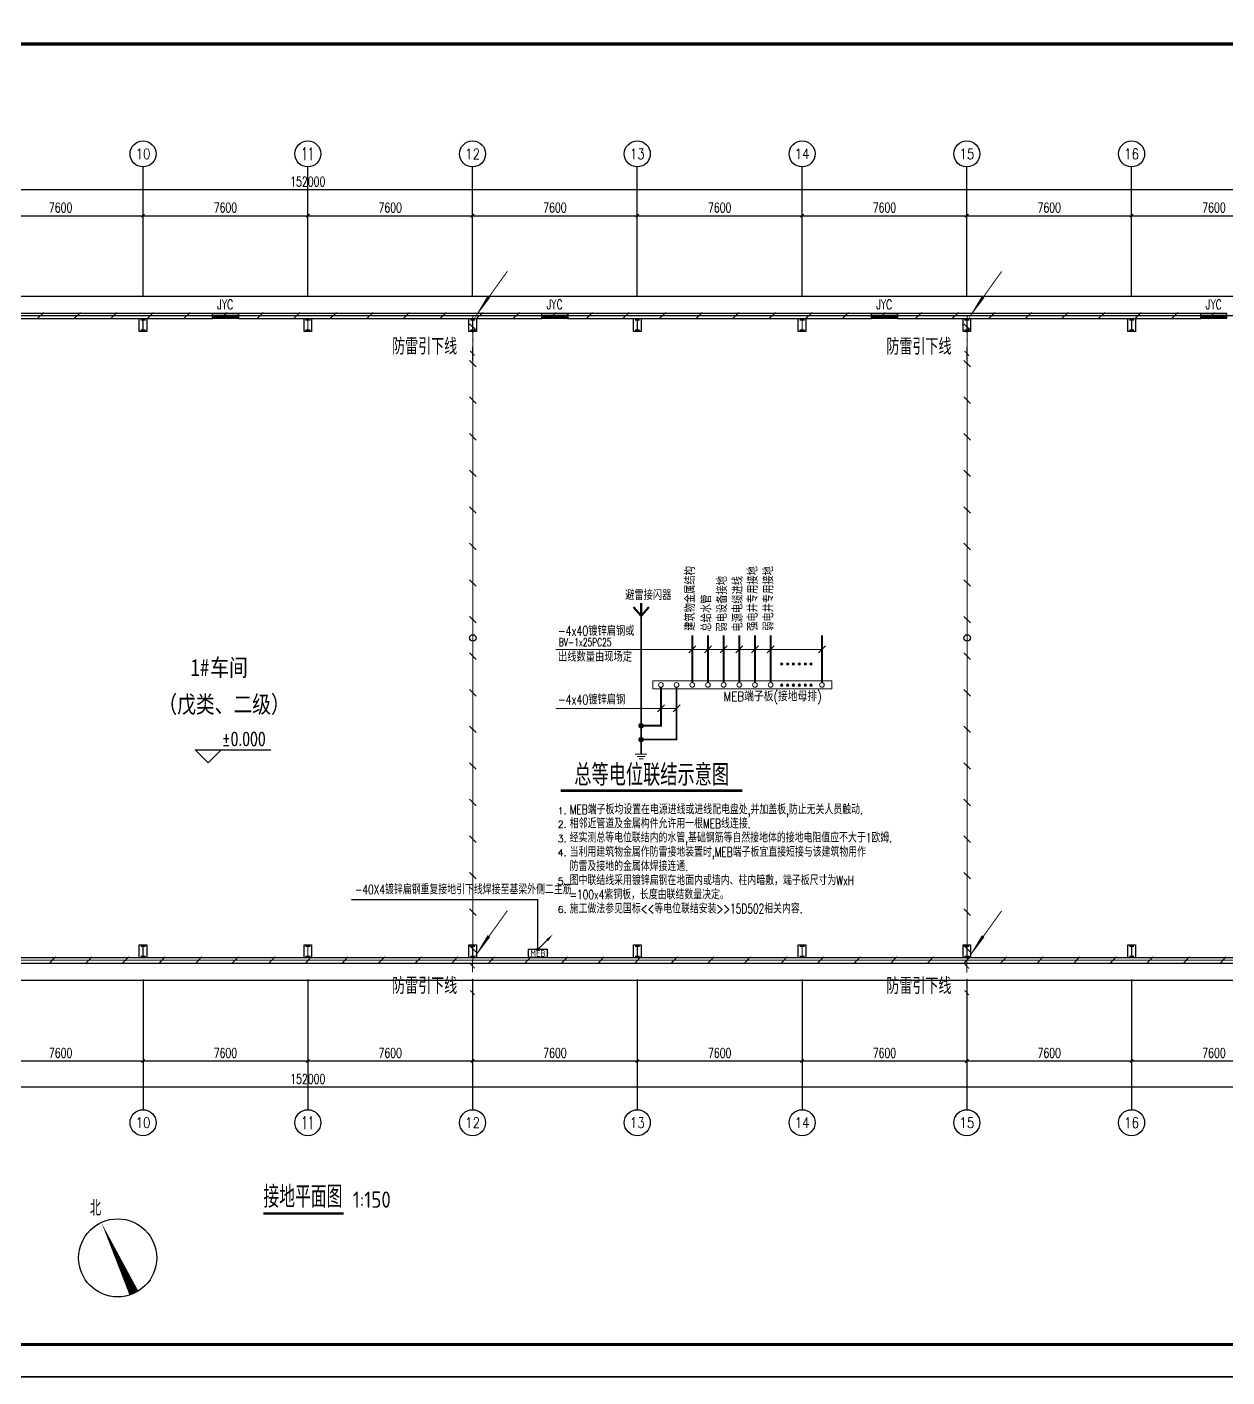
# Model space of a CAD drawing. Extents: x 54907 to 703237, y -798661 to -546661.
# Drawn here: x 140410 to 195762, y -798661 to -736374 of the extents above; entities that cross this region are included whole.
import ezdxf
from ezdxf.enums import TextEntityAlignment as Align

# ---------------------------------------------------------------- set-up
doc = ezdxf.new("R2010")
doc.units = 0
doc.header["$LTSCALE"] = 1000
doc.header["$MEASUREMENT"] = 0
for name, pattern in [('2', [1500.01, 1500, -0.01]), ('ACAD_ISO04W100', [30.5, 24, -3, 0.5, -3]), ('CENTER2', [28.575, 19.05, -3.175, 3.175, -3.175]), ('DASHDOT', [25.4, 12.7, -6.35, 0, -6.35]), ('DASHDOT2', [0.5, 0.25, -0.125, 0, -0.125]), ('DOTE', [2.42, 2, -0.2, 0.02, -0.2])]:
    doc.linetypes.add(name, pattern=pattern)
for name, color, linetype in [('AXIS', 3, 'Continuous'), ('AXIS_TEXT', 7, 'Continuous'), ('D3', 2, 'Continuous'), ('DIM_ELEV', 3, 'Continuous'), ('DIM_SYMB', 3, 'Continuous'), ('EQUIP-箱柜', 3, 'Continuous'), ('GROUND', 2, 'Continuous'), ('LWIRE', 4, 'Continuous'), ('PUB_TEXT', 7, 'Continuous'), ('PUB_TITLE', 4, 'Continuous'), ('SHTLN', 4, 'Continuous'), ('WALL', 5, 'Continuous'), ('WINDOW', 4, 'Continuous'), ('WINDOW_TEXT', 7, 'Continuous'), ('WIRE', 4, 'Continuous'), ('WIRE-接地', 4, 'Continuous'), ('干线', 1, 'Continuous'), ('数字', 3, 'Continuous')]:
    doc.layers.add(name, color=color, linetype=linetype)
doc.layers.add('yichutu', color=7, linetype='Continuous', true_color=0xffffff, plot=False)
for name, color, linetype, lineweight in [('中文', 7, 'Continuous', 13), ('照明平面设备层', 11, 'Continuous', 20), ('照明线路', 1, 'Continuous', 50)]:
    doc.layers.add(name, color=color, linetype=linetype, lineweight=lineweight)
doc.styles.add('_HZTXT', font='txt.shx', dxfattribs={"width": 0.8, "bigfont": 'hztxt.shx'})
doc.styles.add('_TCH_AXIS', font='COMPLEX', dxfattribs={"bigfont": 'GBCBIG'})
doc.styles.add('_TCH_DIM', font='SIMPLEX', dxfattribs={"bigfont": 'GBCBIG'})
doc.styles.add('_TCH_DIM_T3', font='SIMPLEX', dxfattribs={"width": 0.705882, "bigfont": 'GBCBIG'})
doc.styles.add('_TCH_WINDOW', font='SIMPLEX', dxfattribs={"bigfont": 'GBCBIG'})
doc.styles.add('_TEL_ATTDEF', font='GBENOR', dxfattribs={"width": 0.8, "height": 3, "bigfont": 'GBCBIG'})
doc.styles.add('_TEL_DIM', font='SIMPLEX', dxfattribs={"width": 0.8, "height": 3.5, "bigfont": 'HZTXT'})
doc.styles.add('ACC', font='txt.shx', dxfattribs={"width": 0.9, "bigfont": 'hztxt.shx'})
doc.styles.add('COMPLEX', font='COMPLEX')
doc.styles.add('HZTXT', font='romans', dxfattribs={"bigfont": 'HZTXT'})
doc.styles.add('ROMANC', font='romanc', dxfattribs={"width": 0.8})
doc.styles.get("Standard").update_dxf_attribs({"font": 'gbenor.shx', "bigfont": 'gbcbig.shx'})
doc.styles.add('宋体', font='', dxfattribs={"width": 0.8})
doc.styles.get('宋体').set_extended_font_data('SimSun')
doc.dimstyles.new('_TCH_ARCH&&150', dxfattribs={"dimtxt": 446.25, "dimasz": 150, "dimexe": 375, "dimexo": 450, "dimgap": 150, "dimtad": 1, "dimdec": 0, "dimzin": 0, "dimdsep": 46, "dimtxsty": '_TCH_DIM_T3', "dimblk": 'ARCHTICK', "dimcen": 0.09, "dimclrt": 7, "dimazin": 2, "dimtfac": 1, "dimtdec": 0, "dimtix": 1, "dimtmove": 2, "dimatfit": 3, "dimldrblk": 'ARCHTICK', "dimfxl": 0, "dimtolj": 1, "dimtzin": 0, "dimarcsym": 0})

# ---------------------------------------------------------------- blocks, each defined once
blk = doc.blocks.new('hrththe')
h = blk.add_hatch(color=2)
h.paths.add_polyline_path([(641672, -50401), (641728, -50401), (641728, -50809), (641672, -50809)])
h.paths.add_polyline_path([(641588, -50809), (641812, -50809), (641812, -50865), (641588, -50865)])
h.paths.add_polyline_path([(641588, -50345), (641812, -50345), (641812, -50401), (641588, -50401)])
at = {"layer": 'PUB_TEXT'}
for p, q in [((641523, -50911), (641523, -50311)), ((641523, -50311), (641873, -50311)), ((641873, -50311), (641873, -50911)), ((641873, -50911), (641523, -50911))]:
    blk.add_line(p, q, dxfattribs=at)
blk = doc.blocks.new('$TelecSys$00000008')
blk.add_line((0.4, 0.4), (-0.4, -0.4))
blk = doc.blocks.new('$TelecSys$00000010')
blk.add_circle((0, 0, 0), 1)
blk = doc.blocks.new('$equip$00002702')
for p, q in [((-0.75, 0.6), (-0.75, 0)), ((0.75, 0.6), (-0.75, 0.6)), ((-0.75, 0), (0.75, 0)), ((0.75, 0), (0.75, 0.6))]:
    blk.add_line(p, q)
at = {"const_width": 0.06}
blk.add_lwpolyline([(-0.75, 0.6), (-0.75, 0), (0.75, 0), (0.75, 0.6), (-0.75, 0.6), (-0.75, 0)], dxfattribs=at)
for p in [(-0.75, 0.3), (0, 0.6), (0, 0), (0.75, 0.3)]:
    blk.add_point(p)
at = {"color": 7}
blk.add_attdef('$TEXT$', text='', height=0.5, dxfattribs=at).set_placement((0, 0.3), align=Align.MIDDLE_CENTER)
at = {"color": 7, "style": '_TEL_DIM', "flags": 1}
for tag in ['A', 'REMARK']:
    blk.add_attdef(tag, text='', height=0.00002, dxfattribs=at).set_placement((0, 0), align=Align.MIDDLE_CENTER)
blk = doc.blocks.new('$TelecSys$00000079')
for p, q in [((0.7, 0.7), (0, 0)), ((0.1, 0.1), (0.1, 0.1)), ((-0.1, -0.1), (-0.1, -0.1))]:
    blk.add_line(p, q)
at = {"const_width": 0.142}
blk.add_lwpolyline([(-0.07, 0, 1), (0.07, 0, 1)], format="xyb", close=True, dxfattribs=at)
blk.add_solid([(0.63, 0.77), (0.77, 0.63), (1.15, 1.15)])
at = {"width": 0.8, "flags": 9}
blk.add_attdef('A', (0, 0), '', height=0.00002, dxfattribs=at)
blk = doc.blocks.new('A$C68CB3DC8')
at = {"layer": '干线', "color": 3, "const_width": 30}
for points in [[(3494, 2747), (2846, 1842)], [(2353, 1114), (2489, 972)], [(2423, 1222), (2423, 1222), (2423, 848)], [(2423, 426), (2423, 0)], [(2424, 654), (2424, 632)], [(2353, 297), (2489, 154)]]:
    blk.add_lwpolyline(points, dxfattribs=at)
at = {"layer": '干线', "color": 3}
blk.add_lwpolyline([(2926, 1965, 100, 0, 0), (2430, 1226, 0, 0, 0)], format="xyseb", dxfattribs=at)
at = {"layer": '干线', "color": 3, "style": '_HZTXT', "width": 0.8}
blk.add_text('防雷引下线', height=500, dxfattribs=at).set_placement((-50, 184))
blk = doc.blocks.new('A$C6C2C53EF')
at = {"layer": 'WIRE', "linetype": 'ACAD_ISO04W100'}
blk.add_blockref('A$C68CB3DC8', (0, 0), dxfattribs=at)
blk = doc.blocks.new('A$C3D1F14FF')
at = {"layer": 'WIRE'}
blk.add_blockref('A$C6C2C53EF', (0, 0), dxfattribs=at)
blk = doc.blocks.new('A$C0C6F3D66')
at = {"layer": 'WIRE', "linetype": 'DASHDOT2'}
blk.add_blockref('A$C3D1F14FF', (0, 0), dxfattribs=at)
blk = doc.blocks.new('A$C00130645')
at = {"layer": 'WIRE', "linetype": 'DOTE'}
blk.add_blockref('A$C0C6F3D66', (0, 0), dxfattribs=at)
blk = doc.blocks.new('A$C64716EA1')
at = {"layer": 'WIRE', "linetype": 'DASHDOT2'}
blk.add_blockref('A$C00130645', (0, 0), dxfattribs=at)
blk = doc.blocks.new('A$C35FE38DF')
at = {"layer": 'WIRE', "linetype": '2'}
blk.add_blockref('A$C64716EA1', (0, 0), dxfattribs=at)
blk = doc.blocks.new('A$C0EB32356')
at = {"layer": 'WIRE', "linetype": '2', "xscale": 1.5, "yscale": 1.5, "zscale": 1.5}
blk.add_blockref('A$C35FE38DF', (0, 0), dxfattribs=at)
blk = doc.blocks.new('A$C44B31DE4')
at = {"layer": 'WIRE', "linetype": 'CENTER2'}
blk.add_blockref('A$C0EB32356', (0, 0), dxfattribs=at)
blk = doc.blocks.new('yct-1337-420-200550-63000-150-2010.0')
at = {"layer": 'yichutu', "color": 7, "true_color": 0xffffff}
blk.add_lwpolyline([(0, 0), (0, 63000), (200550, 63000), (200550, 0)], close=True, dxfattribs=at)
blk = doc.blocks.new('_ArchTick')
at = {"color": 0, "linetype": 'ByBlock', "const_width": 0.4}
blk.add_lwpolyline([(-0.5, -0.5), (0.5, 0.5)], dxfattribs=at)
blk = doc.blocks.new('*D207')
at = {"layer": 'AXIS', "color": 0, "lineweight": -2}
for p, q in [((138162, -748379), (138162, -744704)), ((145762, -748379), (145762, -744704)), ((138162, -745079), (145762, -745079))]:
    blk.add_line(p, q, dxfattribs=at)
at = {"layer": 'Defpoints', "color": 0}
for p in [(145762, -745079), (138162, -748829), (145762, -748829)]:
    blk.add_point(p, dxfattribs=at)
at = {"layer": 'AXIS', "color": 0, "lineweight": -2, "xscale": 150, "yscale": 150, "zscale": 150, "rotation": 180}
blk.add_blockref('_ArchTick', (138162, -745079), dxfattribs=at)
at = {"layer": 'AXIS', "color": 0, "lineweight": -2, "xscale": 150, "yscale": 150, "zscale": 150}
blk.add_blockref('_ArchTick', (145762, -745079), dxfattribs=at)
at = {"layer": 'AXIS', "color": 7, "insert": (141962, -744706), "char_height": 446.2, "attachment_point": 5, "style": '_TCH_DIM_T3'}
blk.add_mtext('\\A1;7600', dxfattribs=at)
blk = doc.blocks.new('*D208')
at = {"layer": 'AXIS', "color": 0, "lineweight": -2}
for p, q in [((145762, -748379), (145762, -744704)), ((153362, -748379), (153362, -744704)), ((145762, -745079), (153362, -745079))]:
    blk.add_line(p, q, dxfattribs=at)
at = {"layer": 'Defpoints', "color": 0}
for p in [(153362, -745079), (145762, -748829), (153362, -748829)]:
    blk.add_point(p, dxfattribs=at)
at = {"layer": 'AXIS', "color": 0, "lineweight": -2, "xscale": 150, "yscale": 150, "zscale": 150, "rotation": 180}
blk.add_blockref('_ArchTick', (145762, -745079), dxfattribs=at)
at = {"layer": 'AXIS', "color": 0, "lineweight": -2, "xscale": 150, "yscale": 150, "zscale": 150}
blk.add_blockref('_ArchTick', (153362, -745079), dxfattribs=at)
at = {"layer": 'AXIS', "color": 7, "insert": (149562, -744706), "char_height": 446.2, "attachment_point": 5, "style": '_TCH_DIM_T3'}
blk.add_mtext('\\A1;7600', dxfattribs=at)
blk = doc.blocks.new('*D209')
at = {"layer": 'AXIS', "color": 0, "lineweight": -2}
for p, q in [((153362, -748379), (153362, -744704)), ((160962, -748379), (160962, -744704)), ((153362, -745079), (160962, -745079))]:
    blk.add_line(p, q, dxfattribs=at)
at = {"layer": 'Defpoints', "color": 0}
for p in [(160962, -745079), (153362, -748829), (160962, -748829)]:
    blk.add_point(p, dxfattribs=at)
at = {"layer": 'AXIS', "color": 0, "lineweight": -2, "xscale": 150, "yscale": 150, "zscale": 150, "rotation": 180}
blk.add_blockref('_ArchTick', (153362, -745079), dxfattribs=at)
at = {"layer": 'AXIS', "color": 0, "lineweight": -2, "xscale": 150, "yscale": 150, "zscale": 150}
blk.add_blockref('_ArchTick', (160962, -745079), dxfattribs=at)
at = {"layer": 'AXIS', "color": 7, "insert": (157162, -744706), "char_height": 446.2, "attachment_point": 5, "style": '_TCH_DIM_T3'}
blk.add_mtext('\\A1;7600', dxfattribs=at)
blk = doc.blocks.new('*D210')
at = {"layer": 'AXIS', "color": 0, "lineweight": -2}
for p, q in [((160962, -748379), (160962, -744704)), ((168562, -748379), (168562, -744704)), ((160962, -745079), (168562, -745079))]:
    blk.add_line(p, q, dxfattribs=at)
at = {"layer": 'Defpoints', "color": 0}
for p in [(168562, -745079), (160962, -748829), (168562, -748829)]:
    blk.add_point(p, dxfattribs=at)
at = {"layer": 'AXIS', "color": 0, "lineweight": -2, "xscale": 150, "yscale": 150, "zscale": 150, "rotation": 180}
blk.add_blockref('_ArchTick', (160962, -745079), dxfattribs=at)
at = {"layer": 'AXIS', "color": 0, "lineweight": -2, "xscale": 150, "yscale": 150, "zscale": 150}
blk.add_blockref('_ArchTick', (168562, -745079), dxfattribs=at)
at = {"layer": 'AXIS', "color": 7, "insert": (164762, -744706), "char_height": 446.2, "attachment_point": 5, "style": '_TCH_DIM_T3'}
blk.add_mtext('\\A1;7600', dxfattribs=at)
blk = doc.blocks.new('*D211')
at = {"layer": 'AXIS', "color": 0, "lineweight": -2}
for p, q in [((168562, -748379), (168562, -744704)), ((176162, -748379), (176162, -744704)), ((168562, -745079), (176162, -745079))]:
    blk.add_line(p, q, dxfattribs=at)
at = {"layer": 'Defpoints', "color": 0}
for p in [(176162, -745079), (168562, -748829), (176162, -748829)]:
    blk.add_point(p, dxfattribs=at)
at = {"layer": 'AXIS', "color": 0, "lineweight": -2, "xscale": 150, "yscale": 150, "zscale": 150, "rotation": 180}
blk.add_blockref('_ArchTick', (168562, -745079), dxfattribs=at)
at = {"layer": 'AXIS', "color": 0, "lineweight": -2, "xscale": 150, "yscale": 150, "zscale": 150}
blk.add_blockref('_ArchTick', (176162, -745079), dxfattribs=at)
at = {"layer": 'AXIS', "color": 7, "insert": (172362, -744706), "char_height": 446.2, "attachment_point": 5, "style": '_TCH_DIM_T3'}
blk.add_mtext('\\A1;7600', dxfattribs=at)
blk = doc.blocks.new('*D212')
at = {"layer": 'AXIS', "color": 0, "lineweight": -2}
for p, q in [((176162, -748379), (176162, -744704)), ((183762, -748379), (183762, -744704)), ((176162, -745079), (183762, -745079))]:
    blk.add_line(p, q, dxfattribs=at)
at = {"layer": 'Defpoints', "color": 0}
for p in [(183762, -745079), (176162, -748829), (183762, -748829)]:
    blk.add_point(p, dxfattribs=at)
at = {"layer": 'AXIS', "color": 0, "lineweight": -2, "xscale": 150, "yscale": 150, "zscale": 150, "rotation": 180}
blk.add_blockref('_ArchTick', (176162, -745079), dxfattribs=at)
at = {"layer": 'AXIS', "color": 0, "lineweight": -2, "xscale": 150, "yscale": 150, "zscale": 150}
blk.add_blockref('_ArchTick', (183762, -745079), dxfattribs=at)
at = {"layer": 'AXIS', "color": 7, "insert": (179962, -744706), "char_height": 446.2, "attachment_point": 5, "style": '_TCH_DIM_T3'}
blk.add_mtext('\\A1;7600', dxfattribs=at)
blk = doc.blocks.new('*D213')
at = {"layer": 'AXIS', "color": 0, "lineweight": -2}
for p, q in [((183762, -748379), (183762, -744704)), ((191362, -748379), (191362, -744704)), ((183762, -745079), (191362, -745079))]:
    blk.add_line(p, q, dxfattribs=at)
at = {"layer": 'Defpoints', "color": 0}
for p in [(191362, -745079), (183762, -748829), (191362, -748829)]:
    blk.add_point(p, dxfattribs=at)
at = {"layer": 'AXIS', "color": 0, "lineweight": -2, "xscale": 150, "yscale": 150, "zscale": 150, "rotation": 180}
blk.add_blockref('_ArchTick', (183762, -745079), dxfattribs=at)
at = {"layer": 'AXIS', "color": 0, "lineweight": -2, "xscale": 150, "yscale": 150, "zscale": 150}
blk.add_blockref('_ArchTick', (191362, -745079), dxfattribs=at)
at = {"layer": 'AXIS', "color": 7, "insert": (187562, -744706), "char_height": 446.2, "attachment_point": 5, "style": '_TCH_DIM_T3'}
blk.add_mtext('\\A1;7600', dxfattribs=at)
blk = doc.blocks.new('*D214')
at = {"layer": 'AXIS', "color": 0, "lineweight": -2}
for p, q in [((191362, -748379), (191362, -744704)), ((198962, -748379), (198962, -744704)), ((191362, -745079), (198962, -745079))]:
    blk.add_line(p, q, dxfattribs=at)
at = {"layer": 'Defpoints', "color": 0}
for p in [(198962, -745079), (191362, -748829), (198962, -748829)]:
    blk.add_point(p, dxfattribs=at)
at = {"layer": 'AXIS', "color": 0, "lineweight": -2, "xscale": 150, "yscale": 150, "zscale": 150, "rotation": 180}
blk.add_blockref('_ArchTick', (191362, -745079), dxfattribs=at)
at = {"layer": 'AXIS', "color": 0, "lineweight": -2, "xscale": 150, "yscale": 150, "zscale": 150}
blk.add_blockref('_ArchTick', (198962, -745079), dxfattribs=at)
at = {"layer": 'AXIS', "color": 7, "insert": (195162, -744706), "char_height": 446.2, "attachment_point": 5, "style": '_TCH_DIM_T3'}
blk.add_mtext('\\A1;7600', dxfattribs=at)
blk = doc.blocks.new('*D219')
at = {"layer": 'AXIS', "color": 0, "lineweight": -2}
for p, q in [((77362, -748379), (77362, -743504)), ((229362, -748379), (229362, -743504)), ((77362, -743879), (229362, -743879))]:
    blk.add_line(p, q, dxfattribs=at)
at = {"layer": 'Defpoints', "color": 0}
for p in [(229362, -743879), (77362, -748829), (229362, -748829)]:
    blk.add_point(p, dxfattribs=at)
at = {"layer": 'AXIS', "color": 0, "lineweight": -2, "xscale": 150, "yscale": 150, "zscale": 150, "rotation": 180}
blk.add_blockref('_ArchTick', (77362, -743879), dxfattribs=at)
at = {"layer": 'AXIS', "color": 0, "lineweight": -2, "xscale": 150, "yscale": 150, "zscale": 150}
blk.add_blockref('_ArchTick', (229362, -743879), dxfattribs=at)
at = {"layer": 'AXIS', "color": 7, "insert": (153362, -743506), "char_height": 446.2, "attachment_point": 5, "style": '_TCH_DIM_T3'}
blk.add_mtext('\\A1;152000', dxfattribs=at)
blk = doc.blocks.new('*D228')
at = {"layer": 'AXIS', "color": 0, "lineweight": -2}
for p, q in [((138162, -780779), (138162, -784454)), ((145762, -780779), (145762, -784454)), ((138162, -784079), (145762, -784079))]:
    blk.add_line(p, q, dxfattribs=at)
at = {"layer": 'Defpoints', "color": 0}
for p in [(138162, -780329), (145762, -780329), (145762, -784079)]:
    blk.add_point(p, dxfattribs=at)
at = {"layer": 'AXIS', "color": 0, "lineweight": -2, "xscale": 150, "yscale": 150, "zscale": 150, "rotation": 180}
blk.add_blockref('_ArchTick', (138162, -784079), dxfattribs=at)
at = {"layer": 'AXIS', "color": 0, "lineweight": -2, "xscale": 150, "yscale": 150, "zscale": 150}
blk.add_blockref('_ArchTick', (145762, -784079), dxfattribs=at)
at = {"layer": 'AXIS', "color": 7, "insert": (141962, -783706), "char_height": 446.2, "attachment_point": 5, "style": '_TCH_DIM_T3'}
blk.add_mtext('\\A1;7600', dxfattribs=at)
blk = doc.blocks.new('*D229')
at = {"layer": 'AXIS', "color": 0, "lineweight": -2}
for p, q in [((145762, -780779), (145762, -784454)), ((153362, -780779), (153362, -784454)), ((145762, -784079), (153362, -784079))]:
    blk.add_line(p, q, dxfattribs=at)
at = {"layer": 'Defpoints', "color": 0}
for p in [(145762, -780329), (153362, -780329), (153362, -784079)]:
    blk.add_point(p, dxfattribs=at)
at = {"layer": 'AXIS', "color": 0, "lineweight": -2, "xscale": 150, "yscale": 150, "zscale": 150, "rotation": 180}
blk.add_blockref('_ArchTick', (145762, -784079), dxfattribs=at)
at = {"layer": 'AXIS', "color": 0, "lineweight": -2, "xscale": 150, "yscale": 150, "zscale": 150}
blk.add_blockref('_ArchTick', (153362, -784079), dxfattribs=at)
at = {"layer": 'AXIS', "color": 7, "insert": (149562, -783706), "char_height": 446.2, "attachment_point": 5, "style": '_TCH_DIM_T3'}
blk.add_mtext('\\A1;7600', dxfattribs=at)
blk = doc.blocks.new('*D230')
at = {"layer": 'AXIS', "color": 0, "lineweight": -2}
for p, q in [((153362, -780779), (153362, -784454)), ((160962, -780779), (160962, -784454)), ((153362, -784079), (160962, -784079))]:
    blk.add_line(p, q, dxfattribs=at)
at = {"layer": 'Defpoints', "color": 0}
for p in [(153362, -780329), (160962, -780329), (160962, -784079)]:
    blk.add_point(p, dxfattribs=at)
at = {"layer": 'AXIS', "color": 0, "lineweight": -2, "xscale": 150, "yscale": 150, "zscale": 150, "rotation": 180}
blk.add_blockref('_ArchTick', (153362, -784079), dxfattribs=at)
at = {"layer": 'AXIS', "color": 0, "lineweight": -2, "xscale": 150, "yscale": 150, "zscale": 150}
blk.add_blockref('_ArchTick', (160962, -784079), dxfattribs=at)
at = {"layer": 'AXIS', "color": 7, "insert": (157162, -783706), "char_height": 446.2, "attachment_point": 5, "style": '_TCH_DIM_T3'}
blk.add_mtext('\\A1;7600', dxfattribs=at)
blk = doc.blocks.new('*D231')
at = {"layer": 'AXIS', "color": 0, "lineweight": -2}
for p, q in [((160962, -780779), (160962, -784454)), ((168562, -780779), (168562, -784454)), ((160962, -784079), (168562, -784079))]:
    blk.add_line(p, q, dxfattribs=at)
at = {"layer": 'Defpoints', "color": 0}
for p in [(160962, -780329), (168562, -780329), (168562, -784079)]:
    blk.add_point(p, dxfattribs=at)
at = {"layer": 'AXIS', "color": 0, "lineweight": -2, "xscale": 150, "yscale": 150, "zscale": 150, "rotation": 180}
blk.add_blockref('_ArchTick', (160962, -784079), dxfattribs=at)
at = {"layer": 'AXIS', "color": 0, "lineweight": -2, "xscale": 150, "yscale": 150, "zscale": 150}
blk.add_blockref('_ArchTick', (168562, -784079), dxfattribs=at)
at = {"layer": 'AXIS', "color": 7, "insert": (164762, -783706), "char_height": 446.2, "attachment_point": 5, "style": '_TCH_DIM_T3'}
blk.add_mtext('\\A1;7600', dxfattribs=at)
blk = doc.blocks.new('*D232')
at = {"layer": 'AXIS', "color": 0, "lineweight": -2}
for p, q in [((168562, -780779), (168562, -784454)), ((176162, -780779), (176162, -784454)), ((168562, -784079), (176162, -784079))]:
    blk.add_line(p, q, dxfattribs=at)
at = {"layer": 'Defpoints', "color": 0}
for p in [(168562, -780329), (176162, -780329), (176162, -784079)]:
    blk.add_point(p, dxfattribs=at)
at = {"layer": 'AXIS', "color": 0, "lineweight": -2, "xscale": 150, "yscale": 150, "zscale": 150, "rotation": 180}
blk.add_blockref('_ArchTick', (168562, -784079), dxfattribs=at)
at = {"layer": 'AXIS', "color": 0, "lineweight": -2, "xscale": 150, "yscale": 150, "zscale": 150}
blk.add_blockref('_ArchTick', (176162, -784079), dxfattribs=at)
at = {"layer": 'AXIS', "color": 7, "insert": (172362, -783706), "char_height": 446.2, "attachment_point": 5, "style": '_TCH_DIM_T3'}
blk.add_mtext('\\A1;7600', dxfattribs=at)
blk = doc.blocks.new('*D233')
at = {"layer": 'AXIS', "color": 0, "lineweight": -2}
for p, q in [((176162, -780779), (176162, -784454)), ((183762, -780779), (183762, -784454)), ((176162, -784079), (183762, -784079))]:
    blk.add_line(p, q, dxfattribs=at)
at = {"layer": 'Defpoints', "color": 0}
for p in [(176162, -780329), (183762, -780329), (183762, -784079)]:
    blk.add_point(p, dxfattribs=at)
at = {"layer": 'AXIS', "color": 0, "lineweight": -2, "xscale": 150, "yscale": 150, "zscale": 150, "rotation": 180}
blk.add_blockref('_ArchTick', (176162, -784079), dxfattribs=at)
at = {"layer": 'AXIS', "color": 0, "lineweight": -2, "xscale": 150, "yscale": 150, "zscale": 150}
blk.add_blockref('_ArchTick', (183762, -784079), dxfattribs=at)
at = {"layer": 'AXIS', "color": 7, "insert": (179962, -783706), "char_height": 446.2, "attachment_point": 5, "style": '_TCH_DIM_T3'}
blk.add_mtext('\\A1;7600', dxfattribs=at)
blk = doc.blocks.new('*D234')
at = {"layer": 'AXIS', "color": 0, "lineweight": -2}
for p, q in [((183762, -780779), (183762, -784454)), ((191362, -780779), (191362, -784454)), ((183762, -784079), (191362, -784079))]:
    blk.add_line(p, q, dxfattribs=at)
at = {"layer": 'Defpoints', "color": 0}
for p in [(183762, -780329), (191362, -780329), (191362, -784079)]:
    blk.add_point(p, dxfattribs=at)
at = {"layer": 'AXIS', "color": 0, "lineweight": -2, "xscale": 150, "yscale": 150, "zscale": 150, "rotation": 180}
blk.add_blockref('_ArchTick', (183762, -784079), dxfattribs=at)
at = {"layer": 'AXIS', "color": 0, "lineweight": -2, "xscale": 150, "yscale": 150, "zscale": 150}
blk.add_blockref('_ArchTick', (191362, -784079), dxfattribs=at)
at = {"layer": 'AXIS', "color": 7, "insert": (187562, -783706), "char_height": 446.2, "attachment_point": 5, "style": '_TCH_DIM_T3'}
blk.add_mtext('\\A1;7600', dxfattribs=at)
blk = doc.blocks.new('*D235')
at = {"layer": 'AXIS', "color": 0, "lineweight": -2}
for p, q in [((191362, -780779), (191362, -784454)), ((198962, -780779), (198962, -784454)), ((191362, -784079), (198962, -784079))]:
    blk.add_line(p, q, dxfattribs=at)
at = {"layer": 'Defpoints', "color": 0}
for p in [(191362, -780329), (198962, -780329), (198962, -784079)]:
    blk.add_point(p, dxfattribs=at)
at = {"layer": 'AXIS', "color": 0, "lineweight": -2, "xscale": 150, "yscale": 150, "zscale": 150, "rotation": 180}
blk.add_blockref('_ArchTick', (191362, -784079), dxfattribs=at)
at = {"layer": 'AXIS', "color": 0, "lineweight": -2, "xscale": 150, "yscale": 150, "zscale": 150}
blk.add_blockref('_ArchTick', (198962, -784079), dxfattribs=at)
at = {"layer": 'AXIS', "color": 7, "insert": (195162, -783706), "char_height": 446.2, "attachment_point": 5, "style": '_TCH_DIM_T3'}
blk.add_mtext('\\A1;7600', dxfattribs=at)
blk = doc.blocks.new('*D240')
at = {"layer": 'AXIS', "color": 0, "lineweight": -2}
for p, q in [((77362, -780779), (77362, -785654)), ((229362, -780779), (229362, -785654)), ((77362, -785279), (229362, -785279))]:
    blk.add_line(p, q, dxfattribs=at)
at = {"layer": 'Defpoints', "color": 0}
for p in [(77362, -780329), (229362, -780329), (229362, -785279)]:
    blk.add_point(p, dxfattribs=at)
at = {"layer": 'AXIS', "color": 0, "lineweight": -2, "xscale": 150, "yscale": 150, "zscale": 150, "rotation": 180}
blk.add_blockref('_ArchTick', (77362, -785279), dxfattribs=at)
at = {"layer": 'AXIS', "color": 0, "lineweight": -2, "xscale": 150, "yscale": 150, "zscale": 150}
blk.add_blockref('_ArchTick', (229362, -785279), dxfattribs=at)
at = {"layer": 'AXIS', "color": 7, "insert": (153362, -784906), "char_height": 446.2, "attachment_point": 5, "style": '_TCH_DIM_T3'}
blk.add_mtext('\\A1;152000', dxfattribs=at)
blk = doc.blocks.new('_AXISO')
blk.add_circle((0, 0), 0.5)
at = {"layer": 'AXIS_TEXT', "style": 'COMPLEX', "width": 1.041667}
blk.add_attdef('A', text='', height=0.56, dxfattribs=at).set_placement((-0.25, -0.28), (0.25, -0.28), align=Align.FIT)
blk = doc.blocks.new('$TCHSYS$WIN2D')
for p, q in [((-0.5, 0.5), (0.5, 0.5)), ((-0.5, 0.5), (-0.5, -0.5)), ((0.5, 0.167), (-0.5, 0.167)), ((0.5, 0.5), (0.5, -0.5)), ((0.5, -0.167), (-0.5, -0.167)), ((-0.5, -0.5), (0.5, -0.5))]:
    blk.add_line(p, q)

msp = doc.modelspace()

# ---------------------------------------------------------------- hatches: boundary and pattern name
at = {"layer": '中文', "linetype": 'ByBlock'}
for points in [[(175277.6, -765763.2, 1), (175169.1, -765763.2, 1)], [(175548.7, -765763.2, 1), (175440.2, -765763.2, 1)], [(175819.8, -765763.2, 1), (175711.3, -765763.2, 1)], [(176090.8, -765763.2, 1), (175982.4, -765763.2, 1)], [(176361.9, -765763.2, 1), (176253.5, -765763.2, 1)], [(176633, -765763.2, 1), (176524.6, -765763.2, 1)], [(175277.6, -766741.2, 1), (175169.1, -766741.2, 1)], [(175548.7, -766741.2, 1), (175440.2, -766741.2, 1)], [(175819.8, -766741.2, 1), (175711.3, -766741.2, 1)], [(176090.8, -766741.2, 1), (175982.4, -766741.2, 1)], [(176361.9, -766741.2, 1), (176253.5, -766741.2, 1)], [(176633, -766741.2, 1), (176524.6, -766741.2, 1)]]:
    msp.add_hatch(color=256, dxfattribs=at).paths.add_polyline_path(points)
h = msp.add_hatch(color=256, dxfattribs=at)
edge = h.paths.add_edge_path()
edge.add_ellipse((168736.1, -768611.1), major_axis=(-9.6, 129.8), ratio=1, start_angle=0, end_angle=360)
h = msp.add_hatch(color=256, dxfattribs=at)
edge = h.paths.add_edge_path()
edge.add_ellipse((168736.1, -769251), major_axis=(-9.6, 129.8), ratio=1, start_angle=0, end_angle=360)

# ---------------------------------------------------------------- linework, layer by layer
at = {"color": 2}
for points in [[(84962, -748788.7), (230402, -748788.7), (230402, -753528.7)], [(216162, -780368.7), (84962, -780368.7)]]:
    msp.add_lwpolyline(points, dxfattribs=at)
at = {"layer": 'AXIS'}
for p, q in [((145762, -748828.7), (145762, -742828.7)), ((153362, -748828.7), (153362, -742828.7)), ((160962, -748828.7), (160962, -742828.7)), ((168562, -748828.7), (168562, -742828.7)), ((176162, -748828.7), (176162, -742828.7)), ((183762, -748828.7), (183762, -742828.7)), ((191362, -748828.7), (191362, -742828.7)), ((145762, -780328.7), (145762, -786328.7)), ((153362, -780328.7), (153362, -786328.7)), ((160962, -780328.7), (160962, -786328.7)), ((168562, -780328.7), (168562, -786328.7)), ((176162, -780328.7), (176162, -786328.7)), ((183762, -780328.7), (183762, -786328.7)), ((191362, -780328.7), (191362, -786328.7))]:
    msp.add_line(p, q, dxfattribs=at)
at = {"layer": 'D3'}
msp.add_line((155382.3, -776635.3), (163976.4, -776635.3), dxfattribs=at)
at = {"layer": 'DIM_ELEV'}
for p, q in [((148764.6, -770317.9), (148164.6, -769717.9)), ((148164.6, -769717.9), (151662.6, -769717.9)), ((148764.6, -770317.9), (149364.6, -769717.9))]:
    msp.add_line(p, q, dxfattribs=at)
at = {"layer": 'DIM_SYMB'}
msp.add_lwpolyline([(145346.4, -794798.5, 450, 0, 0), (143837, -791530.2, 0, 0, 0)], format="xyseb", dxfattribs=at)
at = {"layer": 'DIM_SYMB', "const_width": 105}
msp.add_lwpolyline([(151314.9, -791118.4), (155021.2, -791118.4)], dxfattribs=at)
at = {"layer": 'DIM_SYMB'}
msp.add_circle((144591.7, -793164.4), 1800, dxfattribs=at)
at = {"layer": 'GROUND'}
msp.add_line((163976.4, -778933), (163976.4, -776635.3), dxfattribs=at)
at = {"layer": 'PUB_TITLE'}
msp.add_lwpolyline([(54906.6, -798661.4), (255606.6, -798661.4), (255606.6, -735661.4), (54906.6, -735661.4)], close=True, dxfattribs=at)
at = {"layer": 'PUB_TITLE', "const_width": 150}
msp.add_lwpolyline([(58806.6, -797161.4), (254256.6, -797161.4), (254256.6, -737161.4), (58806.6, -737161.4)], close=True, dxfattribs=at)
at = {"layer": 'WALL'}
for p, q in [((148962, -749588.7), (134962, -749588.7)), ((134962, -749828.7), (148962, -749828.7)), ((148962, -749828.7), (148962, -749588.7)), ((164162, -749588.7), (150162, -749588.7)), ((150162, -749588.7), (150162, -749828.7)), ((150162, -749828.7), (164162, -749828.7)), ((164162, -749828.7), (164162, -749588.7)), ((179362, -749588.7), (165362, -749588.7)), ((165362, -749588.7), (165362, -749828.7)), ((165362, -749828.7), (179362, -749828.7)), ((179362, -749828.7), (179362, -749588.7)), ((194562, -749588.7), (180562, -749588.7)), ((180562, -749588.7), (180562, -749828.7)), ((180562, -749828.7), (194562, -749828.7)), ((194562, -749828.7), (194562, -749588.7)), ((216662, -779328.7), (84462, -779328.7)), ((84462, -779568.7), (216662, -779568.7))]:
    msp.add_line(p, q, dxfattribs=at)
at = {"layer": 'WIRE-接地', "linetype": 'DOTE', "const_width": 52.5}
for points in [[(75918.8, -743593.1), (77258.7, -779431.9), (229515.7, -779431.9), (229515.7, -749692.2), (76177.6, -749692.2)], [(160978.4, -749692.2), (160978.4, -779431.9)], [(183778.4, -749692.2), (183778.4, -779431.9)]]:
    msp.add_lwpolyline(points, dxfattribs=at)
at = {"layer": '中文', "ltscale": 1200}
for p, q in [((177079.8, -765093.1), (164805.6, -765093.1)), ((170373.2, -767811.9), (164805.6, -767811.9))]:
    msp.add_line(p, q, dxfattribs=at)
at = {"layer": '中文', "linetype": 'ByBlock'}
for p, q in [((171259.9, -764933.5), (170940.2, -765252.8)), ((171982.8, -764933.5), (171663.2, -765252.8)), ((172705.8, -764933.5), (172386.1, -765252.8)), ((173428.7, -764933.5), (173109, -765252.8)), ((174151.6, -764933.5), (173831.9, -765252.8)), ((174874.5, -764933.5), (174554.9, -765252.8)), ((177239.7, -764933.5), (176920, -765252.8)), ((169816.4, -767652.3), (169496.7, -767971.6)), ((170533.1, -767652.3), (170213.4, -767971.6))]:
    msp.add_line(p, q, dxfattribs=at)
msp.add_lwpolyline([(169275.3, -766548.4), (177527.3, -766548.4), (177527.3, -766910.1), (169275.3, -766910.1)], close=True, dxfattribs=at)
at = {"layer": '中文', "const_width": 120.5}
msp.add_lwpolyline([(165030.3, -771607), (173412.7, -771607)], dxfattribs=at)
at = {"layer": '中文', "linetype": 'ByBlock'}
for centre, radius in [((175223.3, -765763.2), 54.2), ((175494.4, -765763.2), 54.2), ((175765.5, -765763.2), 54.2), ((176036.6, -765763.2), 54.2), ((176307.7, -765763.2), 54.2), ((176578.8, -765763.2), 54.2), ((169650.3, -766732.2), 108.7), ((170373.2, -766732.2), 108.7), ((171098.1, -766732.2), 108.7), ((171821, -766732.2), 108.7), ((172544, -766732.2), 108.7), ((173266.9, -766732.2), 108.7), ((173989.8, -766732.2), 108.7), ((174712.7, -766732.2), 108.7), ((175223.3, -766741.2), 54.2), ((175494.4, -766741.2), 54.2), ((175765.5, -766741.2), 54.2), ((176036.6, -766741.2), 54.2), ((176307.7, -766741.2), 54.2), ((176578.8, -766741.2), 54.2), ((177077.8, -766732.2), 108.7)]:
    msp.add_circle(centre, radius, dxfattribs=at)
at = {"layer": '照明平面设备层', "ltscale": 1200}
for p, q in [((168465, -769918.2), (169007.2, -769918.2)), ((168555.4, -770033.6), (168916.9, -770033.6)), ((168645.8, -770145.6), (168826.5, -770145.6))]:
    msp.add_line(p, q, dxfattribs=at)
at = {"layer": '照明线路', "ltscale": 1.2}
for q in [(168736.1, -762958.3), (168383, -763138.8), (169089.3, -763138.8)]:
    msp.add_line((168736.1, -763539), q, dxfattribs=at)
at = {"layer": '照明线路', "ltscale": 1.2, "const_width": 81.3}
for points in [[(168736.1, -769918.2), (168736.1, -763539)], [(171100.1, -766623.6), (171100.1, -764446.7)], [(171823, -766623.6), (171823, -764446.7)], [(172545.9, -766623.6), (172545.9, -764446.7)], [(173268.9, -766623.6), (173268.9, -764446.7)], [(173991.8, -766623.6), (173991.8, -764446.7)], [(174714.7, -766623.6), (174714.7, -764446.7)], [(177079.8, -766623.6), (177079.8, -764446.7)], [(169656.6, -766840.7), (169656.6, -768611.1), (168736.1, -768611.1)], [(170373.2, -766840.9), (170373.2, -769251), (168736.1, -769251)]]:
    msp.add_lwpolyline(points, dxfattribs=at)

# ---------------------------------------------------------------- block references
for p in [(-495935.7, -699517.2), (-488335.7, -699517.2), (-480735.7, -699517.2), (-473135.7, -699517.2), (-465535.7, -699517.2), (-457935.7, -699517.2), (-450335.7, -699517.2), (-495935.7, -728417.3), (-488335.7, -728417.3), (-480735.7, -728417.3), (-473135.7, -728417.3), (-465535.7, -728417.3), (-457935.7, -728417.3), (-450335.7, -728417.3)]:
    msp.add_blockref('hrththe', p)
at = {"layer": 'AXIS'}
ref = msp.add_blockref('_AXISO', (145762, -742228.7), dxfattribs=dict(at, xscale=1200, yscale=1200, zscale=1200))
ref.add_attrib('A', '10', dxfattribs={"layer": 'AXIS_TEXT', "height": 481.71, "style": '_TCH_AXIS', "width": 1.034483}).set_placement((145417.9, -742469.5), (146106.1, -742469.5), align=Align.FIT)
ref = msp.add_blockref('_AXISO', (153362, -742228.7), dxfattribs=dict(at, xscale=1200, yscale=1200, zscale=1200))
ref.add_attrib('A', '11', dxfattribs={"layer": 'AXIS_TEXT', "height": 593.97, "style": '_TCH_AXIS', "width": 0.875}).set_placement((153065, -742525.7), (153659, -742525.7), align=Align.FIT)
ref = msp.add_blockref('_AXISO', (160962, -742228.7), dxfattribs=dict(at, xscale=1200, yscale=1200, zscale=1200))
ref.add_attrib('A', '12', dxfattribs={"layer": 'AXIS_TEXT', "height": 481.71, "style": '_TCH_AXIS', "width": 1.034483}).set_placement((160617.9, -742469.5), (161306.1, -742469.5), align=Align.FIT)
ref = msp.add_blockref('_AXISO', (168562, -742228.7), dxfattribs=dict(at, xscale=1200, yscale=1200, zscale=1200))
ref.add_attrib('A', '13', dxfattribs={"layer": 'AXIS_TEXT', "height": 481.71, "style": '_TCH_AXIS', "width": 1.034483}).set_placement((168217.9, -742469.5), (168906.1, -742469.5), align=Align.FIT)
ref = msp.add_blockref('_AXISO', (176162, -742228.7), dxfattribs=dict(at, xscale=1200, yscale=1200, zscale=1200))
ref.add_attrib('A', '14', dxfattribs={"layer": 'AXIS_TEXT', "height": 471.11, "style": '_TCH_AXIS'}).set_placement((175814.3, -742464.2), (176509.7, -742464.2), align=Align.FIT)
ref = msp.add_blockref('_AXISO', (183762, -742228.7), dxfattribs=dict(at, xscale=1200, yscale=1200, zscale=1200))
ref.add_attrib('A', '15', dxfattribs={"layer": 'AXIS_TEXT', "height": 481.71, "style": '_TCH_AXIS', "width": 1.034483}).set_placement((183417.9, -742469.5), (184106.1, -742469.5), align=Align.FIT)
ref = msp.add_blockref('_AXISO', (191362, -742228.7), dxfattribs=dict(at, xscale=1200, yscale=1200, zscale=1200))
ref.add_attrib('A', '16', dxfattribs={"layer": 'AXIS_TEXT', "height": 492.67, "style": '_TCH_AXIS'}).set_placement((191021.8, -742475), (191702.2, -742475), align=Align.FIT)
ref = msp.add_blockref('_AXISO', (145762, -786928.7), dxfattribs=dict(at, xscale=1200, yscale=1200, zscale=1200))
ref.add_attrib('A', '10', dxfattribs={"layer": 'AXIS_TEXT', "height": 481.71, "style": '_TCH_AXIS', "width": 1.034483}).set_placement((145417.9, -787169.5), (146106.1, -787169.5), align=Align.FIT)
ref = msp.add_blockref('_AXISO', (153362, -786928.7), dxfattribs=dict(at, xscale=1200, yscale=1200, zscale=1200))
ref.add_attrib('A', '11', dxfattribs={"layer": 'AXIS_TEXT', "height": 593.97, "style": '_TCH_AXIS', "width": 0.875}).set_placement((153065, -787225.7), (153659, -787225.7), align=Align.FIT)
ref = msp.add_blockref('_AXISO', (160962, -786928.7), dxfattribs=dict(at, xscale=1200, yscale=1200, zscale=1200))
ref.add_attrib('A', '12', dxfattribs={"layer": 'AXIS_TEXT', "height": 481.71, "style": '_TCH_AXIS', "width": 1.034483}).set_placement((160617.9, -787169.5), (161306.1, -787169.5), align=Align.FIT)
ref = msp.add_blockref('_AXISO', (168562, -786928.7), dxfattribs=dict(at, xscale=1200, yscale=1200, zscale=1200))
ref.add_attrib('A', '13', dxfattribs={"layer": 'AXIS_TEXT', "height": 481.71, "style": '_TCH_AXIS', "width": 1.034483}).set_placement((168217.9, -787169.5), (168906.1, -787169.5), align=Align.FIT)
ref = msp.add_blockref('_AXISO', (176162, -786928.7), dxfattribs=dict(at, xscale=1200, yscale=1200, zscale=1200))
ref.add_attrib('A', '14', dxfattribs={"layer": 'AXIS_TEXT', "height": 471.11, "style": '_TCH_AXIS'}).set_placement((175814.3, -787164.2), (176509.7, -787164.2), align=Align.FIT)
ref = msp.add_blockref('_AXISO', (183762, -786928.7), dxfattribs=dict(at, xscale=1200, yscale=1200, zscale=1200))
ref.add_attrib('A', '15', dxfattribs={"layer": 'AXIS_TEXT', "height": 481.71, "style": '_TCH_AXIS', "width": 1.034483}).set_placement((183417.9, -787169.5), (184106.1, -787169.5), align=Align.FIT)
ref = msp.add_blockref('_AXISO', (191362, -786928.7), dxfattribs=dict(at, xscale=1200, yscale=1200, zscale=1200))
ref.add_attrib('A', '16', dxfattribs={"layer": 'AXIS_TEXT', "height": 492.67, "style": '_TCH_AXIS'}).set_placement((191021.8, -787175), (191702.2, -787175), align=Align.FIT)
at = {"layer": 'EQUIP-箱柜'}
ref = msp.add_blockref('$equip$00002702', (163976.4, -779293), dxfattribs=dict(at, xscale=600, yscale=600, zscale=600))
ref.add_attrib('$TEXT$', 'MEB', dxfattribs={"layer": '0', "color": 7, "height": 300, "style": '_TEL_ATTDEF'}).set_placement((163976.4, -779113), align=Align.MIDDLE_CENTER)
at = {"layer": 'LWIRE'}
for name, p, xscale, yscale, zscale in [('$TelecSys$00000010', (160978.4, -764562), 150, 150, 150), ('$TelecSys$00000010', (183778.4, -764562), 150, 150, 150), ('$TelecSys$00000079', (163976.4, -778933), 600, 600, 600)]:
    msp.add_blockref(name, p, dxfattribs=dict(at, xscale=xscale, yscale=yscale, zscale=zscale))
at = {"layer": 'SHTLN', "xscale": 375, "yscale": 375, "zscale": 375}
for p, rotation in [((141034.1, -749692.2), 180), ((142721.6, -749692.2), 180), ((144409.1, -749692.2), 180), ((146096.6, -749692.2), 180), ((147784.1, -749692.2), 180), ((149471.6, -749692.2), 180), ((151159.1, -749692.2), 180), ((152846.6, -749692.2), 180), ((154534.1, -749692.2), 180), ((156221.6, -749692.2), 180), ((157909.1, -749692.2), 180), ((159596.6, -749692.2), 180), ((161284.1, -749692.2), 180), ((162971.6, -749692.2), 180), ((164659.1, -749692.2), 180), ((166346.6, -749692.2), 180), ((168034.1, -749692.2), 180), ((169721.6, -749692.2), 180), ((171409.1, -749692.2), 180), ((173096.6, -749692.2), 180), ((174784.1, -749692.2), 180), ((176471.6, -749692.2), 180), ((178159.1, -749692.2), 180), ((179846.6, -749692.2), 180), ((181534.1, -749692.2), 180), ((183221.6, -749692.2), 180), ((184909.1, -749692.2), 180), ((186596.6, -749692.2), 180), ((188284.1, -749692.2), 180), ((189971.6, -749692.2), 180), ((191659.1, -749692.2), 180), ((193346.6, -749692.2), 180), ((195034.1, -749692.2), 180), ((160978.4, -750218.3), 270), ((183778.4, -750218.3), 270), ((160978.4, -751905.8), 270), ((183778.4, -751905.8), 270), ((160978.4, -753593.3), 270), ((183778.4, -753593.3), 270), ((160978.4, -755280.8), 270), ((183778.4, -755280.8), 270), ((160978.4, -756968.3), 270), ((183778.4, -756968.3), 270), ((160978.4, -758655.8), 270), ((183778.4, -758655.8), 270), ((160978.4, -760343.3), 270), ((183778.4, -760343.3), 270), ((160978.4, -762030.8), 270), ((183778.4, -762030.8), 270), ((160978.4, -763718.3), 270), ((183778.4, -763718.3), 270), ((160978.4, -765405.8), 270), ((183778.4, -765405.8), 270), ((160978.4, -767093.3), 270), ((183778.4, -767093.3), 270), ((160978.4, -768780.8), 270), ((183778.4, -768780.8), 270), ((160978.4, -770468.3), 270), ((183778.4, -770468.3), 270), ((160978.4, -772155.8), 270), ((183778.4, -772155.8), 270), ((160978.4, -773843.3), 270), ((183778.4, -773843.3), 270), ((160978.4, -775530.8), 270), ((183778.4, -775530.8), 270), ((160978.4, -777218.3), 270), ((183778.4, -777218.3), 270), ((160978.4, -778905.8), 270), ((183778.4, -778905.8), 270)]:
    msp.add_blockref('$TelecSys$00000008', p, dxfattribs=dict(at, rotation=rotation))
for p in [(141574.7, -779431.9), (143262.2, -779431.9), (144949.7, -779431.9), (146637.2, -779431.9), (148324.7, -779431.9), (150012.2, -779431.9), (151699.7, -779431.9), (153387.2, -779431.9), (155074.7, -779431.9), (156762.2, -779431.9), (158449.7, -779431.9), (160137.2, -779431.9), (161824.7, -779431.9), (163512.2, -779431.9), (165199.7, -779431.9), (166887.2, -779431.9), (168574.7, -779431.9), (170262.2, -779431.9), (171949.7, -779431.9), (173637.2, -779431.9), (175324.7, -779431.9), (177012.2, -779431.9), (178699.7, -779431.9), (180387.2, -779431.9), (182074.7, -779431.9), (183762.2, -779431.9), (185449.7, -779431.9), (187137.2, -779431.9), (188824.7, -779431.9), (190512.2, -779431.9), (192199.7, -779431.9), (193887.2, -779431.9), (195574.7, -779431.9)]:
    msp.add_blockref('$TelecSys$00000008', p, dxfattribs=at)
at = {"layer": 'WINDOW'}
ref = msp.add_blockref('$TCHSYS$WIN2D', (149562, -749708.7), dxfattribs=dict(at, xscale=1200, yscale=240, zscale=1200, rotation=180))
ref.add_attrib('A', 'JYC', (149179.5, -749399.3), dxfattribs={"layer": 'WINDOW_TEXT', "height": 446.25, "style": '_TCH_WINDOW', "width": 0.705882})
ref = msp.add_blockref('$TCHSYS$WIN2D', (164762, -749708.7), dxfattribs=dict(at, xscale=1200, yscale=240, zscale=1200, rotation=180))
ref.add_attrib('A', 'JYC', (164379.5, -749399.3), dxfattribs={"layer": 'WINDOW_TEXT', "height": 446.25, "style": '_TCH_WINDOW', "width": 0.705882})
ref = msp.add_blockref('$TCHSYS$WIN2D', (179962, -749708.7), dxfattribs=dict(at, xscale=1200, yscale=240, zscale=1200, rotation=180))
ref.add_attrib('A', 'JYC', (179579.5, -749399.3), dxfattribs={"layer": 'WINDOW_TEXT', "height": 446.25, "style": '_TCH_WINDOW', "width": 0.705882})
ref = msp.add_blockref('$TCHSYS$WIN2D', (195162, -749708.7), dxfattribs=dict(at, xscale=1200, yscale=240, zscale=1200, rotation=180))
ref.add_attrib('A', 'JYC', (194779.5, -749399.3), dxfattribs={"layer": 'WINDOW_TEXT', "height": 446.25, "style": '_TCH_WINDOW', "width": 0.705882})
at = {"layer": 'WIRE', "linetype": 'DOTE'}
for p in [(157327.2, -751764.2), (180127.2, -751770.6), (157327.2, -781264.2), (180127.2, -781270.6)]:
    msp.add_blockref('A$C44B31DE4', p, dxfattribs=at)
at = {"layer": 'yichutu'}
msp.add_blockref('yct-1337-420-200550-63000-150-2010.0', (55056.6, -798661.4), dxfattribs=at)

# ---------------------------------------------------------------- texts
at = {"layer": 'DIM_SYMB', "color": 7}
for s, height, p in [('接地平面图', 1012.77, (151314.9, -790852.6)), ('1:150', 750, (155441.2, -790852.6))]:
    msp.add_text(s, height=height, dxfattribs=at).set_placement(p)
at = {"layer": 'DIM_SYMB', "color": 7, "style": '_TCH_DIM'}
msp.add_text('北', height=723.4, dxfattribs=at).set_placement((143307.1, -791224.3))
at = {"layer": 'PUB_TEXT'}
for s, height, style, width, p in [('车间', 793.04, '宋体', 0.8, (148864, -766325.4)), ('1#', 793.04, '宋体', 0.8, (147956.7, -766325.4)), ('（戊类、二级）', 793.04, '宋体', 0.8, (146471.5, -768019.1)), ('%%P0.000', 595, '_TCH_DIM', 0.705882, (149402.6, -769517.7))]:
    msp.add_text(s, height=height, dxfattribs=dict(at, style=style, width=width)).set_placement(p)
at = {"layer": '中文', "linetype": 'ByBlock'}
for s, height, style, width, p in [('避雷接闪器', 451.83, 'ACC', 0.7, (167999.2, -762808.8)), ('-4x40镀锌扁钢或', 451.83, 'ACC', 0.7, (164902, -764462.2)), ('出线数量由现场定', 451.83, 'ACC', 0.7, (164902, -765656.7)), ('-4x40镀锌扁钢', 451.83, 'ACC', 0.7, (164902, -767631.5)), ('MEB端子板(接地母排)', 433.755, 'HZTXT', 0.8, (172537.7, -767479.2)), ('MEB端子板均设置在电源进线或进线配电盘处,并加盖板,防止无关人员触动.', 433.755, 'ACC', 0.7, (165443, -772695.2)), ('相邻近管道及金属构件允许用一根MEB线连接.', 433.755, 'ACC', 0.7, (165443, -773345.9)), ('经实测总等电位联结内的水管,基础钢筋等自然接地体的接地电阻值应不大于1欧姆.', 433.755, 'ACC', 0.7, (165443, -773996.5)), ('当利用建筑物金属作防雷接地装置时,MEB端子板宜直接短接与该建筑物用作', 433.755, 'ACC', 0.7, (165443, -774655.4)), ('防雷及接地的金属体焊接连通.', 433.755, 'ACC', 0.7, (165443, -775311.4)), ('-40X4镀锌扁钢重复接地引下线焊接至基梁外侧二主筋', 433.755, 'ACC', 0.7, (155544.3, -776385.1)), ('图中联结线采用镀锌扁钢在地面内或墙内、柱内暗敷，端子板尺寸为WxH', 433.755, 'ACC', 0.7, (165443, -775964.3)), ('=100x4紫铜板，长度由联结数量决定。', 433.755, 'ACC', 0.7, (165443, -776620.3)), ('施工做法参见国标<<等电位联结安装>>15D502相关内容.', 433.755, 'ACC', 0.7, (165443, -777271))]:
    msp.add_text(s, height=height, dxfattribs=dict(at, style=style, width=width)).set_placement(p)
at = {"layer": '中文', "linetype": 'ByBlock', "style": 'ACC', "width": 0.7}
for s, p in [('建筑物金属结构', (171222.2, -764236.4)), ('弱电设备接地', (172696.9, -764268.4)), ('电源电缆进线', (173419.8, -764268.4)), ('强电井专用接地', (174113.9, -764236.4)), ('弱电井专用接地', (174836.8, -764236.4)), ('总给水管', (171973.9, -764268.4))]:
    msp.add_text(s, height=451.83, rotation=90, dxfattribs=at).set_placement(p)
at = {"layer": '中文', "style": 'ACC', "width": 0.8}
msp.add_text('总等电位联结示意图', height=992.25, dxfattribs=at).set_placement((165653.7, -771380.3))
at = {"layer": '中文', "linetype": 'DASHDOT', "ltscale": 0.01, "style": 'ROMANC'}
for s, p in [('1.', (164888, -772698.7)), ('2.', (164888, -773326.1)), ('3.', (164888, -773984)), ('4.', (164888, -774634.7)), ('5.', (164888, -775951.8)), ('6.', (164888, -777250.3))]:
    msp.add_text(s, height=318.09, dxfattribs=at).set_placement(p)
at = {"layer": '数字', "ltscale": 0.1, "style": 'ACC', "width": 0.7}
msp.add_text('BV-1x25PC25', height=361.462, dxfattribs=at).set_placement((164942.8, -764939))

# ---------------------------------------------------------------- dimensions: what is measured, and where the dimension line sits
at = {"layer": 'AXIS'}
for p1, p2, distance, picture, middle in [((77362, -748828.7), (229362, -748828.7), 4950, '*D219', (153362, -743505.5)), ((138162, -748828.7), (145762, -748828.7), 3750, '*D207', (141962, -744705.5)), ((145762, -748828.7), (153362, -748828.7), 3750, '*D208', (149562, -744705.5)), ((153362, -748828.7), (160962, -748828.7), 3750, '*D209', (157162, -744705.5)), ((160962, -748828.7), (168562, -748828.7), 3750, '*D210', (164762, -744705.5)), ((168562, -748828.7), (176162, -748828.7), 3750, '*D211', (172362, -744705.5)), ((176162, -748828.7), (183762, -748828.7), 3750, '*D212', (179962, -744705.5)), ((183762, -748828.7), (191362, -748828.7), 3750, '*D213', (187562, -744705.5)), ((191362, -748828.7), (198962, -748828.7), 3750, '*D214', (195162, -744705.5)), ((77362, -780328.7), (229362, -780328.7), -4950, '*D240', (153362, -784905.5)), ((138162, -780328.7), (145762, -780328.7), -3750, '*D228', (141962, -783705.5)), ((145762, -780328.7), (153362, -780328.7), -3750, '*D229', (149562, -783705.5)), ((153362, -780328.7), (160962, -780328.7), -3750, '*D230', (157162, -783705.5)), ((160962, -780328.7), (168562, -780328.7), -3750, '*D231', (164762, -783705.5)), ((168562, -780328.7), (176162, -780328.7), -3750, '*D232', (172362, -783705.5)), ((176162, -780328.7), (183762, -780328.7), -3750, '*D233', (179962, -783705.5)), ((183762, -780328.7), (191362, -780328.7), -3750, '*D234', (187562, -783705.5)), ((191362, -780328.7), (198962, -780328.7), -3750, '*D235', (195162, -783705.5))]:
    dim = msp.add_aligned_dim(p1=p1, p2=p2, distance=distance, dimstyle='_TCH_ARCH&&150', dxfattribs=at)
    dim.commit()
    dim.dimension.update_dxf_attribs({"geometry": picture, "text_midpoint": middle})

doc.saveas('drawing.dxf')
